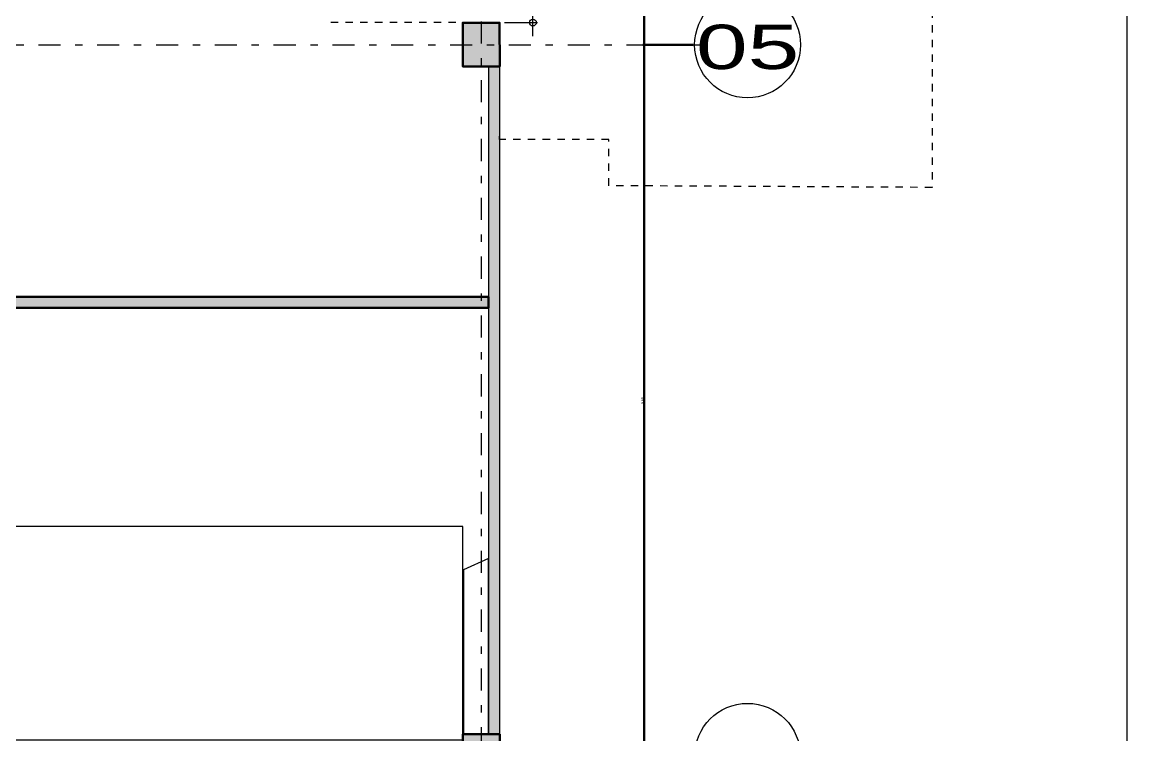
# Model space of a CAD drawing. Header units: millimetres. Extents: x 3781 to 4924, y 1639 to 1721.
# Drawn here: x 3824.03 to 3839.05, y 1658.82 to 1668.51 of the extents above; entities that cross this region are included whole.
import ezdxf

# ---------------------------------------------------------------- set-up
doc = ezdxf.new("R2010")
doc.units = ezdxf.units.MM
for name, pattern in [('CENTER', [0.7, 0.3, -0.2, 0, -0.2]), ('HIDDEN', [0.375, 0.25, -0.125]), ('HIDDEN2', [0.1875, 0.125, -0.0625]), ('LLUVIAS', [10, 4, -2, 4])]:
    doc.linetypes.add(name, pattern=pattern)
doc.layers.get('Defpoints').update_dxf_attribs({"color": 255})
for name, color, linetype in [('1amobla', 2, 'Continuous'), ('_ACHU3', 253, 'Continuous'), ('A-DIM-125', 8, 'Continuous'), ('AREA PARQUEO', 51, 'Continuous'), ('E-P. MACIZA1', 2, 'HIDDEN2'), ('EJE-ESTRUCTURA', 1, 'CENTER'), ('HACHTCOLUMNA', 250, 'Continuous'), ('JCA_COTAS', 1, 'Continuous'), ('JCA_HATCH 254', 252, 'Continuous'), ('JCA_TEXTO1', 2, 'Continuous'), ('JCA_TEXTO2', 3, 'Continuous'), ('Tipologias de muros', 70, 'Continuous')]:
    doc.layers.add(name, color=color, linetype=linetype)
doc.layers.add('Estructura', color=6, linetype='Continuous', lineweight=40)
doc.layers.add('Muro', color=4, linetype='Continuous', lineweight=40)
doc.styles.add('A-DIM', font='romans.shx', dxfattribs={"width": 0.85})
doc.styles.add('ROMANS', font='arial.ttf', dxfattribs={"width": 0.7})
doc.styles.add('style2', font='arial.ttf', dxfattribs={"width": 1.5})
doc.dimstyles.new('1-10', dxfattribs={"dimscale": 10, "dimtxt": 0.0037, "dimasz": 0.001, "dimexe": 0.0018, "dimexo": 0.0018, "dimgap": 0.0005, "dimtad": 1, "dimzin": 4, "dimdsep": 46, "dimtxsty": 'ROMANS', "dimblk": 'ARCHTICK', "dimcen": 0.003, "dimdle": 0.0015, "dimclrd": 1, "dimclre": 1, "dimclrt": 4, "dimadec": 0, "dimazin": 0, "dimtfac": 1, "dimtix": 1, "dimtmove": 2, "dimatfit": 3, "dimldrblk": 'flecha', "dimfxl": 1, "dimtolj": 1, "dimtzin": 4, "dimarcsym": 0})
doc.dimstyles.new('A-DIM0125', dxfattribs={"dimscale": 125, "dimtxt": 0.0015, "dimasz": 0.0015, "dimexe": 0.0005, "dimexo": 0.0005, "dimgap": 0.0003, "dimtad": 1, "dimzin": 1, "dimtxsty": 'A-DIM', "dimblk": 'SMALL', "dimcen": 0.0015, "dimdle": 0.0015, "dimclrd": 256, "dimclre": 252, "dimclrt": 2, "dimazin": 0, "dimtfac": 1, "dimtmove": 2, "dimatfit": 3, "dimldrblk": 'OPEN90', "dimfxl": 1, "dimlwd": -1, "dimlwe": -1, "dimarcsym": 0})

# ---------------------------------------------------------------- blocks, each defined once
blk = doc.blocks.new('_ArchTick')
at = {"color": 0, "linetype": 'ByBlock', "const_width": 0.15}
blk.add_lwpolyline([(-0.5, -0.5), (0.5, 0.5)], dxfattribs=at)
blk = doc.blocks.new('*D39')
at = {"layer": 'Defpoints', "color": 0, "transparency": 16777216}
for p in [(-46.70152233027228, -6685.998834215005), (-47.38634574995817, -6693.998831168867), (-46.70152233027228, -6693.998831168867)]:
    blk.add_point(p, dxfattribs=at)
at = {"layer": 'JCA_COTAS', "color": 1, "lineweight": -2, "transparency": 16777216}
for p, q in [((-46.71952233027228, -6685.998834215005), (-47.40434574995817, -6685.998834215005)), ((-47.38634574995817, -6685.983834215005), (-47.38634574995817, -6694.013831168867)), ((-46.71952233027228, -6693.998831168867), (-47.40434574995817, -6693.998831168867))]:
    blk.add_line(p, q, dxfattribs=at)
at = {"layer": 'JCA_COTAS', "color": 1, "lineweight": -2, "transparency": 16777216, "xscale": 0.01, "yscale": 0.01, "zscale": 0.01}
for p, rotation in [((-47.38634574995817, -6685.998834215005), 90), ((-47.38634574995817, -6693.998831168867), 270)]:
    blk.add_blockref('_ArchTick', p, dxfattribs=dict(at, rotation=rotation))
at = {"layer": 'JCA_COTAS', "color": 4, "transparency": 16777216, "insert": (-47.41023695050576, -6689.998832691934), "char_height": 0.03700000000000001, "attachment_point": 5, "rotation": 90, "style": 'ROMANS'}
blk.add_mtext('\\A1;8.00', dxfattribs=at)
blk = doc.blocks.new('flecha')
at = {"layer": '_ACHU3', "linetype": 'Continuous', "lineweight": 0}
h = blk.add_hatch(color=255, dxfattribs=at)
h.dxf.hatch_style = 1
h.paths.add_polyline_path([(0, 0), (2.440939012883973, 0.4295472710209653), (2.440800316075634, 0.0184022549506153), (3.999699078682168, 0.0299991699157545), (4.000145416610846, -0.0299991699157545), (2.440937037757976, -0.0419800445802139), (2.440935414322666, -0.4295472711578441)])
at = {"layer": '_ACHU3', "linetype": 'Continuous', "lineweight": 0, "flags": 128}
blk.add_lwpolyline([(0, 0), (2.440939012883973, 0.4295472710209653), (2.440800316075634, 0.0184022549506153), (2.440800316075634, 0.0184022549506153), (3.999699078682168, 0.0299991699157545), (4.000145416610846, -0.0299991699157545), (2.440937037757976, -0.0419800445802139), (2.440935414322666, -0.4295472711578441), (0, 0)], dxfattribs=at)
blk = doc.blocks.new('*D40')
at = {"layer": 'Defpoints', "color": 0, "transparency": 16777216}
for p in [(-46.70152233027228, -6693.998831168868), (-47.38634574995771, -6703.673835745162), (-46.70152233027228, -6703.673835745162)]:
    blk.add_point(p, dxfattribs=at)
at = {"layer": 'JCA_COTAS', "color": 1, "lineweight": -2, "transparency": 16777216}
for p, q in [((-46.71952233027228, -6693.998831168868), (-47.40434574995771, -6693.998831168868)), ((-47.38634574995771, -6693.983831168867), (-47.38634574995771, -6703.688835745163)), ((-46.71952233027228, -6703.673835745162), (-47.40434574995771, -6703.673835745162))]:
    blk.add_line(p, q, dxfattribs=at)
at = {"layer": 'JCA_COTAS', "color": 1, "lineweight": -2, "transparency": 16777216, "xscale": 0.01, "yscale": 0.01, "zscale": 0.01}
for p, rotation in [((-47.38634574995771, -6693.998831168868), 90), ((-47.38634574995771, -6703.673835745162), 270)]:
    blk.add_blockref('_ArchTick', p, dxfattribs=dict(at, rotation=rotation))
at = {"layer": 'JCA_COTAS', "color": 4, "transparency": 16777216, "insert": (-47.41023695050531, -6698.836333457013), "char_height": 0.03700000000000001, "attachment_point": 5, "rotation": 90, "style": 'ROMANS'}
blk.add_mtext('\\A1;9.68', dxfattribs=at)
blk = doc.blocks.new('_Small')
at = {"color": 0, "linetype": 'ByBlock', "lineweight": -2}
blk.add_circle((0, 0), 0.25, dxfattribs=at)
blk = doc.blocks.new('*D128')
at = {"layer": 'A-DIM-125', "transparency": 16777216}
for p, q in [((3830.974122845312, 1670.831429385006), (3830.974122845312, 1669.542712066519)), ((3830.974122845312, 1668.318881666768), (3830.974122845312, 1668.97440849509))]:
    blk.add_line(p, q, dxfattribs=at)
at = {"layer": 'A-DIM-125', "color": 252, "transparency": 16777216}
for p, q in [((3830.587534082554, 1670.643929385006), (3831.036622845312, 1670.643929385006)), ((3830.587534082554, 1668.506381666768), (3831.036622845312, 1668.506381666768))]:
    blk.add_line(p, q, dxfattribs=at)
at = {"layer": 'Defpoints', "color": 0, "transparency": 16777216}
for p in [(3830.525034082554, 1670.643929385006), (3830.974122845312, 1670.643929385006), (3830.525034082554, 1668.506381666768)]:
    blk.add_point(p, dxfattribs=at)
at = {"layer": 'A-DIM-125', "transparency": 16777216, "xscale": 0.1875, "yscale": 0.1875, "zscale": 0.1875}
for p, rotation in [((3830.974122845312, 1670.643929385006), 90), ((3830.974122845312, 1668.506381666768), 270)]:
    blk.add_blockref('_Small', p, dxfattribs=dict(at, rotation=rotation))
at = {"layer": 'A-DIM-125', "color": 2, "transparency": 16777216, "insert": (3831.067872845311, 1669.258560280803), "char_height": 0.1875, "attachment_point": 5, "rotation": 90, "style": 'A-DIM'}
blk.add_mtext('2,14', dxfattribs=at)
blk = doc.blocks.new('_Open90')
at = {"color": 0, "linetype": 'ByBlock', "lineweight": -2}
for p, q in [((0, 0), (-1, 0)), ((-0.5, 0.5), (0, 0)), ((0, 0), (-0.5, -0.5))]:
    blk.add_line(p, q, dxfattribs=at)
blk = doc.blocks.new('estructura etapa 3')
at = {"layer": 'HACHTCOLUMNA'}
h = blk.add_hatch(color=256, dxfattribs=at)
h.paths.add_polyline_path([(-91.65052479424082, -6658.123952498036), (-91.65052483163788, -6657.623952492478), (-92.34962468142191, -6657.623952492692), (-92.34962464402486, -6658.123952498251)])
h.paths.add_polyline_path([(-49.35360165399231, -6658.123953550201), (-49.35360165463851, -6657.623953544642), (-50.05450180622518, -6657.624073242631), (-50.05450180557898, -6658.124073248189)])
h.paths.add_polyline_path([(-56.05269290422109, -6658.123953548908), (-56.05269290486729, -6657.623953543349), (-56.75269290454423, -6657.624054381149), (-56.75269290389804, -6658.124054386707)])
h.paths.add_polyline_path([(-76.44963033445936, -6659.123953527316), (-76.94963033376087, -6659.123953525937), (-76.9496303338118, -6657.623953525355), (-76.44963033520833, -6657.623953526268)])
h.paths.add_polyline_path([(-83.94962466275808, -6659.123953526419), (-84.44962466205959, -6659.123953525041), (-84.44962466211052, -6657.623953524459), (-83.94962466350705, -6657.623953525372)])
h.paths.add_polyline_path([(-60.45199772839385, -6659.123953526823), (-60.95199772769581, -6659.123953525441), (-60.95199772774629, -6657.623953524859), (-60.45199772914327, -6657.623953525776)])
h.paths.add_polyline_path([(-67.94963033684814, -6659.123953523713), (-68.44963033614965, -6659.123953522334), (-68.44963033620058, -6657.623953521752), (-67.94963033759711, -6657.623953522665)])
h.paths.add_polyline_path([(-91.8500747383024, -6668.198768413866), (-91.85097488956569, -6667.598768198336), (-92.3500747393499, -6667.598781503685), (-92.34917458808638, -6668.198781719215)])
h.paths.add_polyline_path([(-49.35360165997224, -6668.198834775361), (-49.35360165969462, -6667.598834775361), (-49.85360166074236, -6667.598833612342), (-49.85360166101998, -6668.198833612343)])
h.paths.add_polyline_path([(-56.15447406834653, -6668.148833038669), (-56.15447406899273, -6667.648833033111), (-56.85356531954483, -6667.649075604333), (-56.85356531889863, -6668.149075609892)])
h.paths.add_polyline_path([(-59.95199772806779, -6667.648834198664), (-59.95199772878357, -6668.148834196337), (-61.45199772983131, -6668.148834197909), (-61.45199772876629, -6667.648834201169)])
h.paths.add_polyline_path([(-75.94963033499096, -6667.648834198664), (-75.94963033570673, -6668.148834196337), (-77.44963033675447, -6668.148834197915), (-77.44963033568945, -6667.648834201173)])
h.paths.add_polyline_path([(-68.9496303369873, -6667.648834196665), (-68.94963033537522, -6668.148834193871), (-67.44963033560805, -6668.148834194158), (-67.44963033675447, -6667.648834196951)])
h.paths.add_polyline_path([(-84.94963033851843, -6667.648834198664), (-84.9496303378022, -6668.148834196337), (-83.44963033675447, -6668.148834197913), (-83.44963033781994, -6667.648834201173)])
h.paths.add_polyline_path([(-91.85007473830262, -6676.198714255436), (-91.85007473830262, -6675.598714255436), (-92.34917458808661, -6675.598833980074), (-92.34917458808661, -6676.198833980075)])
h.paths.add_polyline_path([(-49.35360166367525, -6676.19883419188), (-49.35360166339763, -6675.598834191882), (-49.85360166444536, -6675.598834192097), (-49.85360166472299, -6676.198834192096)])
h.paths.add_polyline_path([(-56.15447406836017, -6676.148834216151), (-56.15447406900614, -6675.648834210593), (-56.75356531955811, -6675.64883419414), (-56.75356531891191, -6676.148834199698)])
h.paths.add_polyline_path([(-59.95199772438798, -6675.648834197268), (-59.95199772475451, -6676.148834194008), (-61.45199772603507, -6676.148834196047), (-61.45199772462081, -6675.648834197444)])
h.paths.add_polyline_path([(-75.94963033131114, -6675.648834197268), (-75.94963033167767, -6676.148834194008), (-77.44963033295824, -6676.14883419605), (-77.44963033154397, -6675.648834197447)])
h.paths.add_polyline_path([(-68.94963033179408, -6675.648834195734), (-68.94963033064766, -6676.148834194337), (-67.44963033076408, -6676.148834193225), (-67.44963033214333, -6675.648834194855)])
h.paths.add_polyline_path([(-84.94963034219415, -6675.648834197267), (-84.94963034182763, -6676.148834194008), (-83.44963034054706, -6676.14883419605), (-83.44963034196132, -6675.648834197447)])
h.paths.add_polyline_path([(-91.84714941676873, -6686.298775267753), (-91.85051282815846, -6685.698774462428), (-92.34961267794267, -6685.698773428964), (-92.34624926655272, -6686.298774234288)])
h.paths.add_polyline_path([(-49.35447406836727, -6686.298714517593), (-49.35360166807266, -6685.698714517594), (-49.85360166912039, -6685.698714501338), (-49.85447406941501, -6686.298714501339)])
h.paths.add_polyline_path([(-56.15447406836745, -6686.248834233877), (-56.15447406901365, -6685.748834228319), (-56.75356531956538, -6685.748834211868), (-56.75356531891919, -6686.248834217427)])
h.paths.add_polyline_path([(-59.95199772341482, -6685.748834215987), (-59.95199772366493, -6686.248834213194), (-61.45199772401418, -6686.248834215234), (-61.45199772283274, -6685.748834216163)])
h.paths.add_polyline_path([(-75.94963033033798, -6685.748834215987), (-75.94963033058809, -6686.248834213194), (-77.44963033093734, -6686.248834215237), (-77.4496303297559, -6685.748834216167)])
h.paths.add_polyline_path([(-68.94963033303281, -6685.748834214453), (-68.94963033130432, -6686.248834212125), (-67.44963033142074, -6686.248834210548), (-67.44963033279998, -6685.748834212411)])
h.paths.add_polyline_path([(-84.94963034316731, -6685.748834215987), (-84.9496303429172, -6686.248834213194), (-83.44963034256796, -6686.248834215237), (-83.44963034374939, -6685.748834216167)])
h.paths.add_polyline_path([(-49.35315161146889, -6694.294436561979), (-49.35360165463851, -6693.698920625079), (-49.8545017768505, -6693.698741702064), (-49.8540517336811, -6694.294257638963)])
h.paths.add_polyline_path([(-56.05360165399372, -6694.248831171114), (-56.05360165463969, -6693.748831165555), (-56.75269290582685, -6693.748781044401), (-56.75269290518088, -6694.24878104996)])
h.paths.add_polyline_path([(-91.65052481364307, -6694.248821470252), (-91.65052481428881, -6693.748821464693), (-92.34962466436525, -6693.748831164716), (-92.34962466371906, -6694.248831170275)])
h.paths.add_polyline_path([(-59.95199772487774, -6693.748833026099), (-59.95199772512831, -6694.248833023305), (-61.45199772547755, -6694.248833025344), (-61.45199772429567, -6693.748833026275)])
h.paths.add_polyline_path([(-75.94963032526482, -6693.748834201318), (-75.94963032586463, -6694.248834199689), (-77.44963032644671, -6694.248834200334), (-77.4496303251484, -6693.748834201268)])
h.paths.add_polyline_path([(-68.94963033087049, -6693.748834198155), (-68.94963032937437, -6694.248834196758), (-67.44963032937437, -6694.248834196578), (-67.44963032993917, -6693.748834197975)])
h.paths.add_polyline_path([(-84.94963034374939, -6693.748831169256), (-84.94963034314958, -6694.248831167626), (-83.4496303425675, -6694.248831168272), (-83.4496303438658, -6693.748831169205)])
h.paths.add_polyline_path([(-49.35776796243806, -6703.973684038515), (-49.35316311038366, -6703.373684038515), (-49.85404024317143, -6703.373987440974), (-49.8586450952256, -6703.973987440974)])
h.paths.add_polyline_path([(-56.05360165399395, -6703.923835747391), (-56.05360165463992, -6703.423835741832), (-56.75273400298954, -6703.424072574053), (-56.75273400234335, -6703.924072579612)])
h.paths.add_polyline_path([(-67.9496303576999, -6704.924075048131), (-67.94963035834837, -6703.424075044247), (-68.44963035939611, -6703.424075040889), (-68.44963035874764, -6704.924075044775)])
h.paths.add_polyline_path([(-91.65052481364307, -6703.92383574791), (-91.65052481428881, -6703.423835742351), (-92.34966752073262, -6703.423835738951), (-92.34966752008665, -6703.92383574451)])
h.paths.add_polyline_path([(-61.84720662715324, -6703.423835743541), (-60.34720663041378, -6703.423835744186), (-60.34720663062888, -6703.923835745234), (-61.84720662736879, -6703.923835744588)])
h.paths.add_polyline_path([(-83.94962464132084, -6704.92407504017), (-83.94962464196658, -6703.424075043429), (-84.44962464301432, -6703.424075043645), (-84.44962464236858, -6704.924075040384)])
h.paths.add_polyline_path([(-76.44963031215582, -6704.924075040624), (-76.44963031280156, -6703.424075043886), (-76.9496303138493, -6703.4240750441), (-76.94963031320356, -6704.924075040841)])
h.paths.add_polyline_path([(-49.35360165399231, -6711.948833174153), (-49.35360165463851, -6711.448833168596), (-50.05360165568629, -6711.44883308894), (-50.0536016550401, -6711.948833094499)])
h.paths.add_polyline_path([(-55.95360165399381, -6711.948833094221), (-55.95360165464001, -6711.448833088664), (-56.65360165568779, -6711.448833088879), (-56.6536016550416, -6711.948833094438)])
h.paths.add_polyline_path([(-91.6496246626715, -6711.948833076518), (-91.6496246633177, -6711.448833070961), (-92.3496246643657, -6711.44883197644), (-92.34962466371951, -6711.948831981999)])
h.paths.add_polyline_path([(-60.951997710299, -6711.948833015158), (-60.95200339290193, -6709.548833076966), (-60.45200339185419, -6709.548833077181), (-60.45199770925126, -6711.948833015374)])
h.paths.add_polyline_path([(-68.44963032069029, -6709.548833077413), (-68.44963031985947, -6711.948833015374), (-67.94963031997611, -6711.948833017021), (-67.94963032092335, -6709.548833076733)])
h.paths.add_polyline_path([(-76.94963031061309, -6709.548833077415), (-76.94963030978226, -6711.948833015374), (-76.44963030989868, -6711.948833017022), (-76.44963031084592, -6709.548833076734)])
h.paths.add_polyline_path([(-83.94962465720198, -6709.548833077073), (-83.94962465803303, -6711.948833013726), (-84.44962465791662, -6711.948833015374), (-84.44962465696915, -6709.548833076393)])
at = {"layer": 'EJE-ESTRUCTURA'}
for p, q in [((-49.60360165451618, -6655.279212803549), (-49.60360168208456, -6714.839146025753)), ((-93.22815767058034, -6693.998831167213), (-46.501522330272, -6693.998831168864))]:
    blk.add_line(p, q, dxfattribs=at)
at = {"layer": 'Estructura'}
for points in [[(-49.35315161146889, -6694.294436562008), (-49.35360165463851, -6693.698920625108), (-49.8545017768505, -6693.698741718504), (-49.8540517336811, -6694.294257655403)], [(-49.35776796243806, -6703.973684053622), (-49.35316311038366, -6703.373684053622), (-49.85404024317143, -6703.373987440974), (-49.8586450952256, -6703.973987440974)]]:
    blk.add_lwpolyline(points, close=True, dxfattribs=at)
at = {"layer": 'JCA_TEXTO1', "linetype": 'Continuous'}
for centre in [(-45.98170003574967, -6693.998831168864), (-45.98170003574967, -6703.673835745166)]:
    blk.add_circle(centre, 0.719822294522596, dxfattribs=at)
at = {"layer": 'JCA_TEXTO2', "style": 'style2', "width": 1.5}
blk.add_text('05', height=0.6030684033583463, rotation=0.02931006920963407, dxfattribs=at).set_placement((-46.68286954590019, -6694.328534885978))
at = {"layer": 'JCA_COTAS'}
for base, p1, p2, picture, middle in [((-47.38634574995817, -6693.998831168867), (-46.70152233027227, -6685.998834215002), (-46.70152233027227, -6693.998831168863), '*D39', (-47.41023695050576, -6689.998832691934)), ((-47.38634574995771, -6703.673835745162), (-46.70152233027227, -6693.998831168864), (-46.70152233027227, -6703.673835745159), '*D40', (-47.41023695050531, -6698.836333457013))]:
    dim = blk.add_linear_dim(base=base, p1=p1, p2=p2, angle=90, dimstyle='1-10', dxfattribs=at)
    dim.commit()
    dim.dimension.update_dxf_attribs({"geometry": picture, "text_midpoint": middle})

msp = doc.modelspace()

# ---------------------------------------------------------------- hatches: boundary and pattern name
at = {"layer": 'JCA_HATCH 254', "linetype": 'Continuous', "ltscale": 0.3, "true_color": 0x636466}
h = msp.add_hatch(color=251, dxfattribs=at)
h.dxf.hatch_style = 1
h.paths.add_polyline_path([(3830.373065560456, 1658.828035052144), (3830.52305852591, 1658.828035070363), (3830.523064457663, 1667.907282558605), (3830.373064457664, 1667.907282558605)])
h = msp.add_hatch(color=251, dxfattribs=at)
h.dxf.hatch_style = 1
h.paths.add_polyline_path([(3823.547633714258, 1664.624450428941), (3823.547633714258, 1664.774531262045), (3830.369938373125, 1664.776896758562), (3830.369938373125, 1664.626815925458)])

# ---------------------------------------------------------------- linework, layer by layer
at = {"layer": '1amobla', "color": 4, "linetype": 'Continuous', "ltscale": 0.3}
for p, q in [((3830.373064457663, 1667.907282414379), (3830.373058498363, 1658.828034907917)), ((3830.523064457663, 1667.907282414379), (3830.373064457663, 1667.907282414379)), ((3830.523058525909, 1658.828034907917), (3830.523064457663, 1667.907282414379)), ((3830.373058498363, 1658.828034907917), (3830.523058498363, 1658.828034907917))]:
    msp.add_line(p, q, dxfattribs=at)
at = {"layer": '1amobla', "color": 7, "linetype": 'Continuous', "ltscale": 0.3, "true_color": 0xffffff}
msp.add_lwpolyline([(3780.606815299534, 1712.387194804209), (3839.054824229405, 1712.387194804209), (3839.054824229405, 1639.402267656671), (3780.606815299534, 1639.402267656671)], close=True, dxfattribs=at)
at = {"layer": '1amobla', "color": 4, "linetype": 'Continuous', "ltscale": 0.3}
msp.add_lwpolyline([(3830.373065560456, 1658.828035052144), (3830.52305852591, 1658.828035070363), (3830.523064457663, 1667.907282558605), (3830.373064457664, 1667.907282558605), (3830.373065560456, 1658.828035052144)], dxfattribs=at)
at = {"layer": 'AREA PARQUEO', "color": 2}
msp.add_lwpolyline([(3830.372593788761, 1661.21852363297), (3830.030769108018, 1661.063884981215), (3830.030738410065, 1658.827425116783), (3830.37256322834, 1658.8282553744)], close=True, dxfattribs=at)
at = {"layer": 'E-P. MACIZA1', "color": 7, "linetype": 'LLUVIAS', "ltscale": 3, "true_color": 0xffffff}
msp.add_lwpolyline([(3830.022614438187, 1658.752883248168), (3830.022614438187, 1658.777883230518), (3830.022614438187, 1658.828023778911), (3830.022614438187, 1661.652885175021), (3823.672614588651, 1661.652885175021), (3823.672614618641, 1658.777883229806), (3823.822614439794, 1658.777883230553), (3823.822614439794, 1658.752883248168)], close=True, dxfattribs=at)
at = {"layer": 'Muro'}
msp.add_lwpolyline([(3823.547633714258, 1664.624450428941), (3823.547633714258, 1664.774531262045), (3830.369938373125, 1664.776896758562), (3830.369938373125, 1664.626815925458)], close=True, dxfattribs=at)
at = {"layer": 'Tipologias de muros', "linetype": 'HIDDEN', "ltscale": 0.3}
msp.add_lwpolyline([(3827.978717033808, 1670.643929385005), (3831.630945477429, 1670.643929385005), (3831.630945477429, 1670.643929385005), (3835.00894908466, 1670.641988728992), (3835.00894908466, 1671.47060389522), (3836.40635310329, 1671.47060389522), (3836.40635310329, 1666.263565529934), (3832.007474479056, 1666.287585406305), (3832.007474479057, 1666.916527515668), (3830.522588378072, 1666.916525719329), (3830.526835784178, 1668.50679135263), (3828.224137912433, 1668.50679314897)], dxfattribs=at)

# ---------------------------------------------------------------- block references
at = {"layer": 'Muro'}
msp.add_blockref('estructura etapa 3', (3879.876216069132, 8362.201718976386), dxfattribs=at)

# ---------------------------------------------------------------- dimensions: what is measured, and where the dimension line sits
at = {"layer": 'A-DIM-125'}
dim = msp.add_linear_dim(base=(3830.974122845312, 1670.643929385006), p1=(3830.525034082552, 1668.506381666768), p2=(3830.525034082552, 1670.643929385005), angle=90, dimstyle='A-DIM0125', dxfattribs=at)
dim.commit()
dim.dimension.update_dxf_attribs({"geometry": '*D128', "text_midpoint": (3831.067872845311, 1669.258560280803), "dimtype": 160})

doc.saveas('drawing.dxf')
